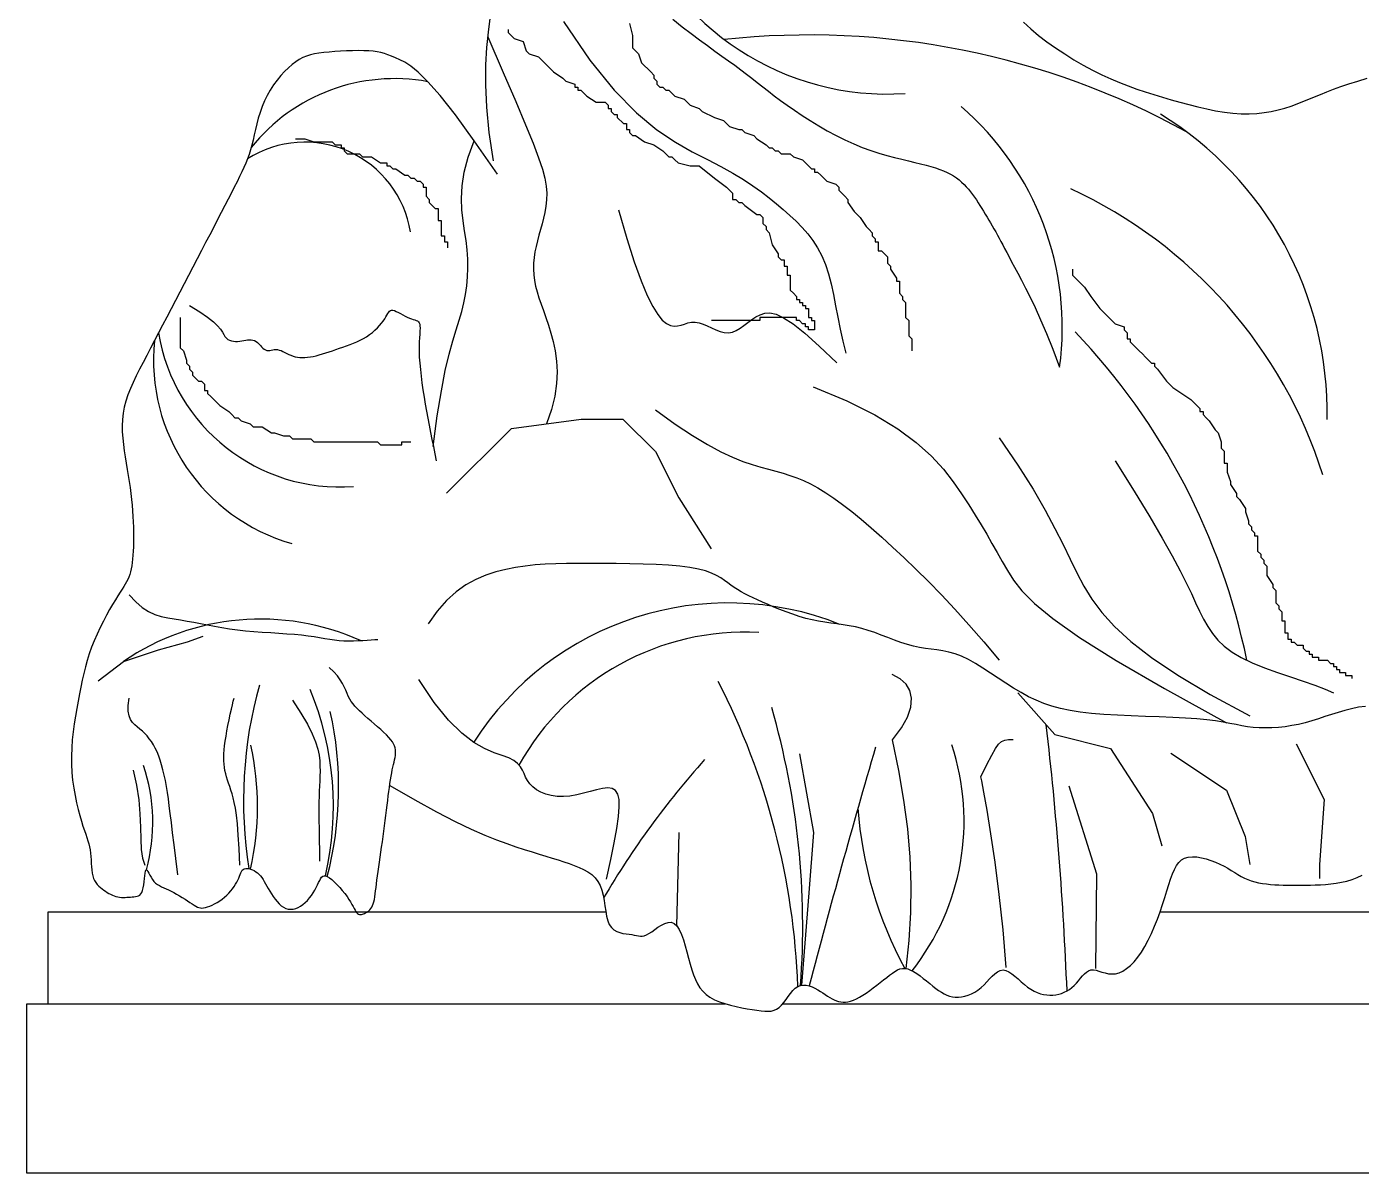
# Model space of a CAD drawing. Extents: x 1620 to 2293, y 2743 to 3436.
# Drawn here: x 1620.4 to 1994.6, y 2742.8 to 3064.3 of the extents above; entities that cross this region are included whole.
import ezdxf

# ---------------------------------------------------------------- set-up
doc = ezdxf.new("R2010")
doc.units = 0
doc.header["$LTSCALE"] = 10
doc.header["$MEASUREMENT"] = 0
for name, color, linetype in [('3', 3, 'CONTINUOUS'), ('4', 4, 'CONTINUOUS'), ('7', 7, 'CONTINUOUS'), ('BH', 3, 'CONTINUOUS')]:
    doc.layers.add(name, color=color, linetype=linetype)

msp = doc.modelspace()

# ---------------------------------------------------------------- linework, layer by layer
at = {"layer": '3'}
for p, q in [((1789.39, 3065.22), (1790.24, 3061.82)), ((1755.36, 3063.52), (1755.36, 3062.67)), ((1755.36, 3062.67), (1756.21, 3061.82)), ((1756.21, 3061.82), (1757.06, 3060.97)), ((1757.06, 3060.97), (1759.61, 3060.12)), ((1790.24, 3061.82), (1790.24, 3058.42)), ((1759.61, 3060.12), (1760.46, 3057.57)), ((1760.46, 3057.57), (1761.31, 3056.72)), ((1790.24, 3058.42), (1791.09, 3057.57)), ((1791.09, 3057.57), (1791.94, 3056.72)), ((1761.31, 3056.72), (1763.86, 3055.86)), ((1763.86, 3055.86), (1764.72, 3055.01)), ((1764.72, 3055.01), (1768.12, 3051.61)), ((1791.94, 3056.72), (1792.79, 3054.16)), ((1792.79, 3054.16), (1793.64, 3053.31)), ((1793.64, 3053.31), (1794.49, 3052.46)), ((1768.12, 3051.61), (1770.67, 3049.91)), ((1770.67, 3049.91), (1771.52, 3049.06)), ((1794.49, 3052.46), (1795.34, 3051.61)), ((1795.34, 3051.61), (1796.19, 3050.76)), ((1796.19, 3050.76), (1796.19, 3049.91)), ((1796.19, 3049.91), (1797.04, 3049.06)), ((1771.52, 3049.06), (1774.07, 3048.21)), ((1774.07, 3048.21), (1774.07, 3047.36)), ((1774.07, 3047.36), (1774.92, 3047.36)), ((1774.92, 3047.36), (1774.92, 3046.51)), ((1774.92, 3046.51), (1775.78, 3046.51)), ((1775.78, 3046.51), (1776.63, 3045.66)), ((1776.63, 3045.66), (1777.48, 3044.81)), ((1797.04, 3049.06), (1797.04, 3048.21)), ((1797.04, 3048.21), (1797.9, 3047.36)), ((1797.9, 3047.36), (1798.75, 3047.36)), ((1798.75, 3047.36), (1799.6, 3046.51)), ((1799.6, 3046.51), (1800.45, 3046.51)), ((1800.45, 3046.51), (1801.3, 3045.66)), ((1801.3, 3045.66), (1802.15, 3044.81)), ((1777.48, 3044.81), (1780.03, 3043.11)), ((1780.03, 3043.11), (1782.58, 3043.11)), ((1782.58, 3043.11), (1783.43, 3042.26)), ((1783.43, 3042.26), (1783.43, 3041.41)), ((1802.15, 3044.81), (1804.7, 3043.96)), ((1804.7, 3043.96), (1805.55, 3043.11)), ((1805.55, 3043.11), (1806.4, 3042.26)), ((1806.4, 3042.26), (1808.96, 3041.41)), ((1783.43, 3041.41), (1784.28, 3041.41)), ((1784.28, 3041.41), (1784.28, 3040.56)), ((1784.28, 3040.56), (1785.13, 3039.71)), ((1785.13, 3039.71), (1785.98, 3039.71)), ((1785.98, 3039.71), (1785.98, 3038.86)), ((1785.98, 3038.86), (1787.69, 3037.16)), ((1808.96, 3041.41), (1809.81, 3040.56)), ((1809.81, 3040.56), (1813.21, 3038.86)), ((1813.21, 3038.86), (1815.76, 3038.01)), ((1787.69, 3037.16), (1788.54, 3037.16)), ((1788.54, 3037.16), (1788.54, 3035.46)), ((1788.54, 3035.46), (1789.39, 3035.46)), ((1789.39, 3035.46), (1789.39, 3034.61)), ((1789.39, 3034.61), (1790.24, 3033.76)), ((1815.76, 3038.01), (1816.61, 3037.16)), ((1816.61, 3037.16), (1817.46, 3036.31)), ((1817.46, 3036.31), (1820.02, 3035.46)), ((1820.02, 3035.46), (1820.87, 3035.46)), ((1820.87, 3035.46), (1821.72, 3034.61)), ((1821.72, 3034.61), (1824.27, 3033.76)), ((1695.8, 3032.91), (1698.36, 3032.91)), ((1698.36, 3032.91), (1700.91, 3032.06)), ((1700.91, 3032.06), (1706.01, 3032.06)), ((1706.01, 3032.06), (1706.86, 3031.21)), ((1706.86, 3031.21), (1708.56, 3031.21)), ((1708.56, 3031.21), (1708.56, 3030.36)), ((1790.24, 3033.76), (1791.09, 3033.76)), ((1791.09, 3033.76), (1793.64, 3032.06)), ((1793.64, 3032.06), (1796.19, 3031.21)), ((1796.19, 3031.21), (1798.75, 3029.51)), ((1824.27, 3033.76), (1825.12, 3032.91)), ((1825.12, 3032.91), (1827.67, 3031.21)), ((1827.67, 3031.21), (1828.52, 3030.36)), ((1708.56, 3030.36), (1709.42, 3030.36)), ((1709.42, 3030.36), (1709.42, 3029.51)), ((1709.42, 3029.51), (1710.27, 3028.66)), ((1710.27, 3028.66), (1713.67, 3028.66)), ((1713.67, 3028.66), (1714.52, 3027.81)), ((1714.52, 3027.81), (1717.07, 3027.81)), ((1717.07, 3027.81), (1719.62, 3026.11)), ((1798.75, 3029.51), (1800.45, 3027.81)), ((1800.45, 3027.81), (1801.3, 3027.81)), ((1801.3, 3027.81), (1802.15, 3026.96)), ((1802.15, 3026.96), (1803, 3026.11)), ((1828.52, 3030.36), (1829.37, 3030.36)), ((1829.37, 3030.36), (1830.22, 3029.51)), ((1830.22, 3029.51), (1831.08, 3029.51)), ((1831.08, 3029.51), (1831.93, 3028.66)), ((1831.93, 3028.66), (1834.48, 3028.66)), ((1834.48, 3028.66), (1835.33, 3027.81)), ((1835.33, 3027.81), (1837.88, 3026.96)), ((1837.88, 3026.96), (1838.73, 3026.11)), ((1719.62, 3026.11), (1721.33, 3026.11)), ((1721.33, 3026.11), (1721.33, 3025.26)), ((1721.33, 3025.26), (1722.18, 3025.26)), ((1722.18, 3025.26), (1723.03, 3024.41)), ((1723.03, 3024.41), (1723.88, 3024.41)), ((1723.88, 3024.41), (1726.43, 3022.71)), ((1803, 3026.11), (1806.4, 3025.26)), ((1806.4, 3025.26), (1808.96, 3025.26)), ((1808.96, 3025.26), (1813.21, 3021.85)), ((1838.73, 3026.11), (1839.58, 3025.26)), ((1839.58, 3025.26), (1840.43, 3024.41)), ((1840.43, 3024.41), (1841.28, 3024.41)), ((1841.28, 3024.41), (1841.28, 3023.56)), ((1841.28, 3023.56), (1842.14, 3023.56)), ((1842.14, 3023.56), (1842.99, 3022.71)), ((1726.43, 3022.71), (1727.28, 3022.71)), ((1727.28, 3022.71), (1728.13, 3021.85)), ((1728.13, 3021.85), (1728.98, 3021.85)), ((1728.98, 3021.85), (1729.83, 3021)), ((1729.83, 3021), (1730.68, 3021)), ((1730.68, 3021), (1731.54, 3020.15)), ((1731.54, 3020.15), (1731.54, 3019.3)), ((1813.21, 3021.85), (1816.61, 3019.3)), ((1842.99, 3022.71), (1843.84, 3021.85)), ((1843.84, 3021.85), (1844.69, 3021)), ((1844.69, 3021), (1847.24, 3020.15)), ((1847.24, 3020.15), (1848.09, 3019.3)), ((1731.54, 3019.3), (1732.39, 3019.3)), ((1732.39, 3019.3), (1732.39, 3016.75)), ((1732.39, 3016.75), (1733.24, 3015.9)), ((1733.24, 3015.9), (1733.24, 3015.05)), ((1816.61, 3019.3), (1817.46, 3018.45)), ((1817.46, 3018.45), (1818.31, 3017.6)), ((1818.31, 3017.6), (1818.31, 3015.9)), ((1818.31, 3015.9), (1819.16, 3015.9)), ((1819.16, 3015.9), (1820.02, 3015.05)), ((1848.09, 3019.3), (1848.09, 3018.45)), ((1848.09, 3018.45), (1849.79, 3016.75)), ((1849.79, 3016.75), (1850.64, 3015.9)), ((1850.64, 3015.9), (1850.64, 3015.05)), ((1733.24, 3015.05), (1734.09, 3014.2)), ((1734.09, 3014.2), (1734.94, 3013.35)), ((1734.94, 3013.35), (1735.79, 3013.35)), ((1735.79, 3013.35), (1735.79, 3009.95)), ((1820.02, 3015.05), (1820.87, 3015.05)), ((1820.87, 3015.05), (1821.72, 3014.2)), ((1821.72, 3014.2), (1825.12, 3011.65)), ((1850.64, 3015.05), (1852.34, 3012.5)), ((1852.34, 3012.5), (1853.2, 3011.65)), ((1735.79, 3009.95), (1736.64, 3009.95)), ((1736.64, 3009.95), (1736.64, 3005.7)), ((1825.12, 3011.65), (1825.97, 3011.65)), ((1825.97, 3011.65), (1826.82, 3010.8)), ((1826.82, 3010.8), (1826.82, 3009.1)), ((1826.82, 3009.1), (1827.67, 3008.25)), ((1827.67, 3008.25), (1827.67, 3007.4)), ((1853.2, 3011.65), (1854.05, 3010.8)), ((1854.05, 3010.8), (1855.75, 3008.25)), ((1855.75, 3008.25), (1856.6, 3007.4)), ((1736.64, 3005.7), (1737.49, 3005.7)), ((1737.49, 3005.7), (1737.49, 3004)), ((1827.67, 3007.4), (1828.52, 3006.55)), ((1828.52, 3006.55), (1829.37, 3003.15)), ((1856.6, 3007.4), (1857.45, 3006.55)), ((1857.45, 3006.55), (1857.45, 3005.7)), ((1857.45, 3005.7), (1858.3, 3004.85)), ((1858.3, 3004.85), (1858.3, 3004)), ((1737.49, 3004), (1738.34, 3004)), ((1738.34, 3004), (1738.34, 3002.3)), ((1829.37, 3003.15), (1831.08, 3000.6)), ((1858.3, 3004), (1859.15, 3004)), ((1859.15, 3004), (1859.15, 3001.45)), ((1859.15, 3001.45), (1860, 3001.45)), ((1860, 3001.45), (1860.85, 3000.6)), ((1831.08, 3000.6), (1831.08, 2999.75)), ((1831.08, 2999.75), (1831.93, 2998.9)), ((1831.93, 2998.9), (1832.78, 2998.9)), ((1832.78, 2998.9), (1832.78, 2997.2)), ((1832.78, 2997.2), (1833.63, 2997.2)), ((1833.63, 2997.2), (1833.63, 2994.65)), ((1860.85, 3000.6), (1861.7, 2999.75)), ((1861.7, 2999.75), (1861.7, 2998.05)), ((1861.7, 2998.05), (1862.55, 2997.2)), ((1862.55, 2997.2), (1862.55, 2996.35)), ((1833.63, 2994.65), (1834.48, 2994.65)), ((1834.48, 2994.65), (1834.48, 2990.4)), ((1862.55, 2996.35), (1864.26, 2993.8)), ((1864.26, 2993.8), (1864.26, 2992.95)), ((1913.6, 2996.35), (1913.6, 2994.65)), ((1913.6, 2994.65), (1917, 2991.25)), ((1834.48, 2990.4), (1835.33, 2989.55)), ((1835.33, 2989.55), (1836.18, 2988.7)), ((1864.26, 2992.95), (1865.11, 2992.95)), ((1865.11, 2992.95), (1865.11, 2989.55)), ((1865.11, 2989.55), (1865.96, 2988.7)), ((1917, 2991.25), (1918.7, 2988.7)), ((1836.18, 2988.7), (1836.18, 2987.84)), ((1836.18, 2987.84), (1837.03, 2987.84)), ((1837.03, 2987.84), (1837.03, 2986.99)), ((1837.03, 2986.99), (1837.88, 2986.99)), ((1837.88, 2986.99), (1837.88, 2986.14)), ((1837.88, 2986.14), (1838.73, 2986.14)), ((1838.73, 2986.14), (1838.73, 2985.29)), ((1865.96, 2988.7), (1865.96, 2987.84)), ((1865.96, 2987.84), (1866.81, 2986.99)), ((1866.81, 2986.99), (1866.81, 2982.74)), ((1918.7, 2988.7), (1921.26, 2985.29)), ((1663.47, 2982.74), (1663.47, 2974.24)), ((1836.18, 2982.74), (1825.97, 2982.74)), ((1825.97, 2982.74), (1825.97, 2981.89)), ((1836.18, 2981.89), (1836.18, 2982.74)), ((1838.73, 2985.29), (1839.58, 2985.29)), ((1839.58, 2985.29), (1839.58, 2982.74)), ((1839.58, 2982.74), (1840.43, 2982.74)), ((1840.43, 2982.74), (1840.43, 2981.89)), ((1866.81, 2982.74), (1867.66, 2981.89)), ((1921.26, 2985.29), (1924.66, 2981.89)), ((1825.97, 2981.89), (1812.36, 2981.89)), ((1837.03, 2981.89), (1836.18, 2981.89)), ((1837.88, 2981.04), (1837.03, 2981.89)), ((1838.73, 2981.04), (1837.88, 2981.04)), ((1838.73, 2980.19), (1838.73, 2981.04)), ((1839.58, 2980.19), (1838.73, 2980.19)), ((1839.58, 2979.34), (1839.58, 2980.19)), ((1841.28, 2979.34), (1839.58, 2979.34)), ((1840.43, 2981.89), (1841.28, 2981.89)), ((1841.28, 2981.89), (1841.28, 2979.34)), ((1867.66, 2981.89), (1867.66, 2977.64)), ((1924.66, 2981.89), (1925.51, 2981.04)), ((1925.51, 2981.04), (1928.06, 2980.19)), ((1928.06, 2980.19), (1928.06, 2979.34)), ((1928.06, 2979.34), (1928.91, 2978.49)), ((1928.91, 2978.49), (1928.91, 2976.79)), ((1867.66, 2977.64), (1868.51, 2976.79)), ((1868.51, 2976.79), (1868.51, 2973.39)), ((1928.91, 2976.79), (1929.76, 2976.79)), ((1929.76, 2976.79), (1929.76, 2975.94)), ((1929.76, 2975.94), (1930.62, 2975.09)), ((1930.62, 2975.09), (1931.47, 2974.24)), ((1663.47, 2974.24), (1664.32, 2973.39)), ((1664.32, 2973.39), (1665.18, 2970.84)), ((1665.18, 2970.84), (1665.18, 2969.99)), ((1931.47, 2974.24), (1932.32, 2973.39)), ((1932.32, 2973.39), (1933.17, 2972.54)), ((1933.17, 2972.54), (1934.02, 2971.69)), ((1934.02, 2971.69), (1934.87, 2970.84)), ((1934.87, 2970.84), (1935.72, 2969.99)), ((1665.18, 2969.99), (1666.03, 2969.14)), ((1666.03, 2969.14), (1666.03, 2968.29)), ((1666.03, 2968.29), (1666.88, 2967.44)), ((1666.88, 2967.44), (1666.88, 2966.59)), ((1935.72, 2969.99), (1936.57, 2969.99)), ((1936.57, 2969.99), (1936.57, 2969.14)), ((1936.57, 2969.14), (1937.42, 2968.29)), ((1937.42, 2968.29), (1939.97, 2964.89)), ((1666.88, 2966.59), (1667.73, 2965.74)), ((1667.73, 2965.74), (1668.58, 2964.89)), ((1668.58, 2964.89), (1669.43, 2964.89)), ((1669.43, 2964.89), (1670.28, 2964.04)), ((1670.28, 2964.04), (1670.28, 2962.34)), ((1939.97, 2964.89), (1940.82, 2964.04)), ((1940.82, 2964.04), (1941.68, 2963.19)), ((1670.28, 2962.34), (1671.13, 2962.34)), ((1671.13, 2962.34), (1671.13, 2961.49)), ((1671.13, 2961.49), (1671.98, 2960.64)), ((1671.98, 2960.64), (1672.83, 2959.79)), ((1672.83, 2959.79), (1673.68, 2958.94)), ((1941.68, 2963.19), (1944.23, 2961.49)), ((1944.23, 2961.49), (1946.78, 2959.79)), ((1946.78, 2959.79), (1948.48, 2958.09)), ((1673.68, 2958.94), (1674.53, 2958.09)), ((1674.53, 2958.09), (1677.09, 2956.39)), ((1677.09, 2956.39), (1677.94, 2955.54)), ((1948.48, 2958.09), (1949.33, 2957.24)), ((1949.33, 2957.24), (1949.33, 2956.39)), ((1949.33, 2956.39), (1950.18, 2956.39)), ((1950.18, 2956.39), (1950.18, 2955.54)), ((1677.94, 2955.54), (1678.79, 2954.68)), ((1678.79, 2954.68), (1679.64, 2954.68)), ((1679.64, 2954.68), (1680.49, 2953.83)), ((1680.49, 2953.83), (1683.04, 2952.98)), ((1683.04, 2952.98), (1683.89, 2952.13)), ((1683.89, 2952.13), (1686.44, 2952.13)), ((1686.44, 2952.13), (1689, 2950.43)), ((1950.18, 2955.54), (1951.03, 2954.68)), ((1951.03, 2954.68), (1951.88, 2953.83)), ((1951.88, 2953.83), (1953.59, 2951.28)), ((1689, 2950.43), (1689.85, 2950.43)), ((1689.85, 2950.43), (1692.4, 2949.58)), ((1692.4, 2949.58), (1694.1, 2949.58)), ((1694.1, 2949.58), (1694.95, 2948.73)), ((1694.95, 2948.73), (1700.06, 2948.73)), ((1700.06, 2948.73), (1700.91, 2947.88)), ((1953.59, 2951.28), (1954.44, 2950.43)), ((1954.44, 2950.43), (1955.29, 2947.88)), ((1700.91, 2947.88), (1718.77, 2947.88)), ((1718.77, 2947.88), (1719.62, 2947.03)), ((1719.62, 2947.03), (1725.58, 2947.03)), ((1725.58, 2947.03), (1725.58, 2947.88)), ((1725.58, 2947.88), (1728.13, 2947.88)), ((1955.29, 2947.88), (1955.29, 2946.18)), ((1955.29, 2946.18), (1956.14, 2945.33)), ((1956.14, 2945.33), (1956.14, 2941.93)), ((1956.14, 2941.93), (1956.99, 2941.93)), ((1956.99, 2941.93), (1956.99, 2939.38)), ((1956.99, 2939.38), (1957.84, 2936.83)), ((1957.84, 2936.83), (1957.84, 2935.98)), ((1957.84, 2935.98), (1959.54, 2933.43)), ((1959.54, 2933.43), (1959.54, 2932.58)), ((1959.54, 2932.58), (1960.39, 2931.73)), ((1960.39, 2931.73), (1962.09, 2929.18)), ((1962.09, 2929.18), (1962.09, 2928.33)), ((1962.09, 2928.33), (1962.94, 2925.78)), ((1962.94, 2925.78), (1962.94, 2924.93)), ((1962.94, 2924.93), (1963.8, 2924.08)), ((1963.8, 2924.08), (1963.8, 2923.23)), ((1963.8, 2923.23), (1964.65, 2922.38)), ((1964.65, 2922.38), (1964.65, 2921.53)), ((1964.65, 2921.53), (1965.5, 2921.53)), ((1965.5, 2921.53), (1965.5, 2917.27)), ((1965.5, 2917.27), (1966.35, 2916.42)), ((1966.35, 2916.42), (1966.35, 2915.57)), ((1966.35, 2915.57), (1967.2, 2914.72)), ((1967.2, 2914.72), (1967.2, 2913.87)), ((1967.2, 2913.87), (1968.05, 2913.02)), ((1968.05, 2913.02), (1968.05, 2910.47)), ((1968.05, 2910.47), (1969.75, 2907.92)), ((1969.75, 2907.92), (1969.75, 2907.07)), ((1969.75, 2907.07), (1970.6, 2906.22)), ((1970.6, 2906.22), (1970.6, 2902.82)), ((1970.6, 2902.82), (1971.45, 2901.97)), ((1971.45, 2901.97), (1971.45, 2901.12)), ((1971.45, 2901.12), (1972.3, 2900.27)), ((1972.3, 2900.27), (1972.3, 2897.72)), ((1972.3, 2897.72), (1973.15, 2897.72)), ((1973.15, 2897.72), (1973.15, 2894.32)), ((1973.15, 2894.32), (1974, 2894.32)), ((1974, 2894.32), (1974, 2892.62)), ((1974, 2892.62), (1974.86, 2892.62)), ((1974.86, 2892.62), (1974.86, 2891.77)), ((1974.86, 2891.77), (1975.71, 2891.77)), ((1975.71, 2891.77), (1976.56, 2890.92)), ((1976.56, 2890.92), (1978.26, 2890.92)), ((1978.26, 2890.92), (1978.26, 2890.07)), ((1978.26, 2890.07), (1979.11, 2889.22)), ((1979.11, 2889.22), (1979.96, 2889.22)), ((1979.96, 2889.22), (1979.96, 2888.37)), ((1979.96, 2888.37), (1980.81, 2888.37)), ((1980.81, 2888.37), (1980.81, 2887.52)), ((1980.81, 2887.52), (1982.51, 2887.52)), ((1982.51, 2887.52), (1982.51, 2886.66)), ((1982.51, 2886.66), (1985.06, 2886.66)), ((1985.06, 2886.66), (1985.92, 2885.81)), ((1985.92, 2885.81), (1986.77, 2885.81)), ((1986.77, 2885.81), (1986.77, 2884.96)), ((1986.77, 2884.96), (1987.62, 2884.96)), ((1987.62, 2884.96), (1987.62, 2884.11)), ((1987.62, 2884.11), (1988.47, 2884.11)), ((1988.47, 2884.11), (1988.47, 2883.26)), ((1988.47, 2883.26), (1990.17, 2883.26)), ((1990.17, 2883.26), (1990.17, 2882.41)), ((1990.17, 2882.41), (1991.87, 2882.41)), ((1991.87, 2882.41), (1991.87, 2881.56))]:
    msp.add_line(p, q, dxfattribs=at)
for points in [[(1770.85, 3065.74), (1778.25, 3054.93), (1785.08, 3046.53), (1791.36, 3040.14), (1797.09, 3035.39), (1802.3, 3031.89), (1807.01, 3029.26), (1811.24, 3027.11), (1815, 3025.13), (1818.34, 3023.24), (1821.32, 3021.42), (1823.98, 3019.67), (1826.38, 3017.96), (1828.57, 3016.3), (1830.59, 3014.66), (1832.5, 3013.03), (1834.34, 3011.4), (1836.1, 3009.74), (1837.78, 3008.03), (1839.35, 3006.23), (1840.8, 3004.32), (1842.13, 3002.27), (1843.3, 3000.06), (1844.32, 2997.65), (1845.18, 2995.02), (1845.91, 2992.2), (1846.55, 2989.21), (1847.16, 2986.08), (1847.77, 2982.84), (1848.43, 2979.52), (1849.18, 2976.14), (1850.07, 2972.73)], [(1786.31, 3012.92), (1788.63, 3004.91), (1790.73, 2998.35), (1792.63, 2993.07), (1794.34, 2988.95), (1795.89, 2985.84), (1797.3, 2983.58), (1798.58, 2982.04), (1799.76, 2981.07), (1800.86, 2980.54), (1801.9, 2980.35), (1802.89, 2980.41), (1803.86, 2980.64), (1804.81, 2980.95), (1805.77, 2981.25), (1806.76, 2981.47), (1807.79, 2981.5), (1808.88, 2981.3), (1810.01, 2980.91), (1811.18, 2980.39), (1812.37, 2979.83), (1813.58, 2979.28), (1814.78, 2978.82), (1815.96, 2978.53), (1817.12, 2978.47), (1818.24, 2978.69), (1819.33, 2979.16), (1820.41, 2979.81), (1821.49, 2980.57), (1822.57, 2981.39), (1823.68, 2982.2), (1824.82, 2982.95), (1826.02, 2983.56), (1827.29, 2983.97), (1828.73, 2984.05), (1830.47, 2983.67), (1832.61, 2982.68), (1835.27, 2980.96), (1838.56, 2978.37), (1842.6, 2974.77), (1847.5, 2970.02)], [(1840.93, 2963.38), (1850.33, 2959.45), (1858.15, 2955.51), (1864.58, 2951.57), (1869.8, 2947.68), (1874.02, 2943.88), (1877.41, 2940.21), (1880.17, 2936.69), (1882.48, 2933.37), (1884.52, 2930.27), (1886.34, 2927.37), (1888.01, 2924.62), (1889.55, 2921.98), (1891.01, 2919.42), (1892.44, 2916.9), (1893.89, 2914.38), (1895.39, 2911.81), (1897.08, 2909.13), (1899.4, 2906.15), (1902.9, 2902.63), (1908.11, 2898.35), (1915.57, 2893.09), (1925.81, 2886.62), (1939.37, 2878.71), (1956.79, 2869.13)], [(1893, 2949.08), (1898.28, 2941.35), (1902.53, 2934.63), (1905.93, 2928.77), (1908.67, 2923.65), (1910.93, 2919.1), (1912.91, 2914.98), (1914.79, 2911.16), (1916.76, 2907.48), (1919.02, 2903.81), (1921.79, 2900.05), (1925.34, 2896.13), (1929.9, 2891.96), (1935.73, 2887.45), (1943.08, 2882.52), (1952.19, 2877.09), (1963.3, 2871.08)], [(1925.55, 2942.58), (1930.88, 2934.05), (1935.24, 2926.87), (1938.75, 2920.89), (1941.55, 2915.91), (1943.76, 2911.79), (1945.5, 2908.35), (1946.91, 2905.41), (1948.11, 2902.82), (1949.23, 2900.43), (1950.33, 2898.19), (1951.5, 2896.11), (1952.81, 2894.15), (1954.33, 2892.32), (1956.14, 2890.6), (1958.31, 2888.98), (1960.92, 2887.44), (1963.99, 2885.97), (1967.42, 2884.57), (1971.05, 2883.24), (1974.72, 2881.98), (1978.28, 2880.78), (1981.57, 2879.65), (1984.44, 2878.58), (1986.74, 2877.58)], [(1898.23, 2877.53), (1908.64, 2865.83), (1924.27, 2861.93), (1935.98, 2843.73), (1938.59, 2834.63)], [(1976.34, 2863.23), (1984.15, 2847.63), (1982.85, 2829.43), (1982.85, 2825.53)], [(1941.19, 2860.63), (1956.81, 2850.23), (1962.02, 2837.23), (1963.32, 2829.43)]]:
    msp.add_lwpolyline(points, dxfattribs=at)
for centre, radius, start, end in [((1861.69, 3121.44), 76.02, 199.8802, 273.7754), ((1723.52, 2998.27), 51.47, 79.5278, 141.3436), ((1698.38, 3001.92), 30.02, 9.2686, 122.3827), ((1857.9, 2898.97), 131.96, 17.5003, 65.2685), ((1708.25, 2986.83), 51.59, 189.3397, 274.1673), ((1778.39, 2849.03), 187.88, 11.5663, 43.6618), ((1709.43, 2970.82), 53.49, 174.1184, 254.0855), ((1821.77, 2822.11), 72.46, 86.9521, 150.9824), ((1633.67, 2787.9), 203.05, 2.0564, 27.1954), ((1606.16, 2845.64), 78.97, 347.2028, 12.5951), ((4470.1, 2100.23), 2720.65, 163.73262, 165.19672), ((1815.43, 2841.62), 67.77, 321.6997, 18.3325), ((1604.94, 2841.26), 50.8, 344.7991, 18.2738), ((1962.63, 2852.87), 109.48, 184.0186, 208.7102)]:
    msp.add_arc(centre, radius, start, end, dxfattribs=at)
at = {"layer": '4', "color": 2}
for p, q in [((1626.46, 2790.38), (1626.46, 2816.18)), ((1620.4, 2742.83), (1620.4, 2790.38)), ((2293.3, 2742.83), (1620.4, 2742.83))]:
    msp.add_line(p, q, dxfattribs=at)
at = {"layer": '4'}
for p, q in [((1620.4, 2790.38), (1816.23, 2790.38)), ((1832.34, 2790.38), (2293.3, 2790.38))]:
    msp.add_line(p, q, dxfattribs=at)
for points in [[(1750.25, 3066.59), (1749.76, 3062.79), (1749.33, 3058.48), (1749.04, 3053.59), (1748.99, 3048.04), (1749.26, 3041.76), (1749.95, 3034.66), (1751.15, 3026.67)], [(1752.35, 3023), (1745.89, 3032.32), (1740.59, 3039.55), (1736.29, 3044.98), (1732.87, 3048.88), (1730.18, 3051.55), (1728.06, 3053.27), (1726.39, 3054.33), (1725.01, 3055.02), (1723.8, 3055.57), (1722.7, 3056.05), (1721.68, 3056.45), (1720.69, 3056.77), (1719.69, 3057.04), (1718.65, 3057.25), (1717.53, 3057.4), (1716.28, 3057.5), (1714.89, 3057.57), (1713.36, 3057.59), (1711.76, 3057.58), (1710.1, 3057.53), (1708.42, 3057.45), (1706.77, 3057.35), (1705.19, 3057.21), (1703.7, 3057.06), (1702.34, 3056.88), (1701.09, 3056.66), (1699.94, 3056.39), (1698.85, 3056.05), (1697.82, 3055.63), (1696.82, 3055.11), (1695.82, 3054.47), (1694.81, 3053.71), (1693.76, 3052.8), (1692.7, 3051.75), (1691.64, 3050.59), (1690.6, 3049.33), (1689.61, 3047.97), (1688.66, 3046.53), (1687.8, 3045.03), (1687.03, 3043.48), (1686.37, 3041.89), (1685.81, 3040.29), (1685.33, 3038.67), (1684.91, 3037.07), (1684.54, 3035.49), (1684.19, 3033.96), (1683.86, 3032.48), (1683.51, 3031.08), (1683.14, 3029.76), (1682.74, 3028.5), (1682.3, 3027.28), (1681.82, 3026.07), (1681.29, 3024.85), (1680.71, 3023.59), (1680.07, 3022.27), (1679.37, 3020.85), (1678.6, 3019.33), (1677.77, 3017.7), (1676.88, 3015.96), (1675.94, 3014.13), (1674.94, 3012.22), (1673.9, 3010.21), (1672.82, 3008.14), (1671.71, 3005.99), (1670.56, 3003.78), (1669.39, 3001.52), (1668.19, 2999.22), (1666.98, 2996.89), (1665.76, 2994.54), (1664.54, 2992.19), (1663.31, 2989.83), (1662.09, 2987.5), (1660.88, 2985.19), (1659.68, 2982.91), (1658.5, 2980.66), (1657.35, 2978.46), (1656.22, 2976.31), (1655.12, 2974.2), (1654.06, 2972.16), (1653.03, 2970.18), (1652.04, 2968.26), (1651.12, 2966.4), (1650.25, 2964.59), (1649.47, 2962.82), (1648.79, 2961.08), (1648.21, 2959.35), (1647.74, 2957.63), (1647.41, 2955.91), (1647.22, 2954.17), (1647.16, 2952.43), (1647.2, 2950.68), (1647.33, 2948.92), (1647.53, 2947.17), (1647.77, 2945.42), (1648.05, 2943.67), (1648.33, 2941.93), (1648.61, 2940.2), (1648.88, 2938.49), (1649.13, 2936.79), (1649.37, 2935.1), (1649.58, 2933.44), (1649.77, 2931.79), (1649.94, 2930.17), (1650.08, 2928.57), (1650.19, 2926.99), (1650.27, 2925.45), (1650.32, 2923.95), (1650.35, 2922.49), (1650.35, 2921.09), (1650.34, 2919.74), (1650.3, 2918.46), (1650.25, 2917.25), (1650.18, 2916.11), (1650.09, 2915.04), (1649.98, 2914.05), (1649.85, 2913.12), (1649.69, 2912.26), (1649.5, 2911.45), (1649.29, 2910.69), (1649.04, 2909.99), (1648.75, 2909.33), (1648.42, 2908.69), (1648.04, 2908.03), (1647.61, 2907.34), (1647.13, 2906.58), (1646.58, 2905.73), (1645.95, 2904.75), (1645.26, 2903.62), (1644.49, 2902.32), (1643.65, 2900.87), (1642.78, 2899.29), (1641.9, 2897.6), (1641.01, 2895.83), (1640.16, 2894.01), (1639.35, 2892.16), (1638.61, 2890.3), (1637.95, 2888.46), (1637.37, 2886.62), (1636.86, 2884.79), (1636.4, 2882.94), (1635.98, 2881.07), (1635.58, 2879.17), (1635.21, 2877.22), (1634.84, 2875.21), (1634.46, 2873.13), (1634.09, 2871), (1633.75, 2868.82), (1633.44, 2866.6), (1633.19, 2864.35), (1633.01, 2862.08), (1632.92, 2859.8), (1632.93, 2857.52), (1633.05, 2855.25), (1633.28, 2853.01), (1633.59, 2850.83), (1633.96, 2848.72), (1634.38, 2846.72), (1634.83, 2844.84), (1635.29, 2843.11), (1635.74, 2841.56), (1636.17, 2840.19), (1636.57, 2838.98), (1636.94, 2837.91), (1637.28, 2836.94), (1637.57, 2836.05), (1637.82, 2835.19), (1638.03, 2834.35), (1638.2, 2833.48), (1638.31, 2832.58), (1638.39, 2831.64), (1638.44, 2830.68), (1638.49, 2829.72), (1638.55, 2828.78), (1638.63, 2827.87), (1638.75, 2827.02), (1638.92, 2826.23), (1639.16, 2825.52), (1639.45, 2824.89), (1639.8, 2824.33), (1640.19, 2823.82), (1640.62, 2823.37), (1641.07, 2822.96), (1641.53, 2822.59), (1642.01, 2822.24), (1642.49, 2821.91), (1642.96, 2821.59), (1643.44, 2821.31), (1643.93, 2821.05), (1644.41, 2820.81), (1644.91, 2820.62), (1645.41, 2820.45), (1645.91, 2820.33), (1646.43, 2820.25), (1646.95, 2820.2), (1647.47, 2820.19), (1647.99, 2820.2), (1648.51, 2820.22), (1649.02, 2820.25), (1649.51, 2820.29), (1650, 2820.33), (1650.47, 2820.36), (1650.91, 2820.41), (1651.33, 2820.49), (1651.72, 2820.63), (1652.08, 2820.84), (1652.4, 2821.15), (1652.67, 2821.58), (1652.9, 2822.15), (1653.08, 2822.86), (1653.22, 2823.69), (1653.33, 2824.57), (1653.43, 2825.44), (1653.51, 2826.27), (1653.59, 2826.98), (1653.69, 2827.53), (1653.81, 2827.86), (1653.97, 2827.94), (1654.15, 2827.78), (1654.38, 2827.45), (1654.64, 2826.99), (1654.94, 2826.43), (1655.28, 2825.83), (1655.66, 2825.23), (1656.08, 2824.69), (1656.55, 2824.22), (1657.05, 2823.83), (1657.6, 2823.49), (1658.18, 2823.19), (1658.8, 2822.9), (1659.47, 2822.62), (1660.16, 2822.31), (1660.89, 2821.96), (1661.66, 2821.56), (1662.44, 2821.12), (1663.23, 2820.64), (1664.01, 2820.15), (1664.78, 2819.66), (1665.5, 2819.18), (1666.18, 2818.74), (1666.8, 2818.34), (1667.34, 2817.99), (1667.82, 2817.71), (1668.27, 2817.49), (1668.69, 2817.33), (1669.11, 2817.23), (1669.54, 2817.2), (1670, 2817.24), (1670.52, 2817.34), (1671.09, 2817.51), (1671.73, 2817.74), (1672.4, 2818.03), (1673.09, 2818.38), (1673.8, 2818.78), (1674.51, 2819.23), (1675.21, 2819.71), (1675.87, 2820.24), (1676.5, 2820.8), (1677.08, 2821.39), (1677.62, 2821.99), (1678.11, 2822.61), (1678.56, 2823.23), (1678.95, 2823.85), (1679.3, 2824.46), (1679.6, 2825.05), (1679.85, 2825.61), (1680.06, 2826.14), (1680.25, 2826.63), (1680.44, 2827.08), (1680.63, 2827.47), (1680.85, 2827.79), (1681.1, 2828.05), (1681.41, 2828.22), (1681.79, 2828.32), (1682.21, 2828.33), (1682.68, 2828.27), (1683.17, 2828.14), (1683.68, 2827.95), (1684.18, 2827.7), (1684.67, 2827.4), (1685.14, 2827.04), (1685.56, 2826.65), (1685.95, 2826.21), (1686.32, 2825.73), (1686.67, 2825.21), (1687.02, 2824.64), (1687.37, 2824.03), (1687.74, 2823.38), (1688.13, 2822.69), (1688.56, 2821.96), (1689.02, 2821.2), (1689.51, 2820.45), (1690.03, 2819.72), (1690.58, 2819.03), (1691.16, 2818.4), (1691.77, 2817.86), (1692.4, 2817.43), (1693.06, 2817.12), (1693.74, 2816.93), (1694.43, 2816.86), (1695.12, 2816.91), (1695.82, 2817.06), (1696.51, 2817.33), (1697.19, 2817.69), (1697.85, 2818.15), (1698.48, 2818.71), (1699.09, 2819.34), (1699.66, 2820.02), (1700.2, 2820.75), (1700.7, 2821.5), (1701.15, 2822.25), (1701.57, 2822.98), (1701.93, 2823.69), (1702.25, 2824.34), (1702.54, 2824.92), (1702.81, 2825.42), (1703.09, 2825.82), (1703.4, 2826.1), (1703.75, 2826.24), (1704.16, 2826.23), (1704.66, 2826.05), (1705.25, 2825.68), (1705.92, 2825.17), (1706.64, 2824.52), (1707.39, 2823.78), (1708.15, 2822.97), (1708.88, 2822.12), (1709.57, 2821.26), (1710.2, 2820.42), (1710.73, 2819.63), (1711.18, 2818.9), (1711.57, 2818.22), (1711.9, 2817.61), (1712.18, 2817.07), (1712.44, 2816.6), (1712.68, 2816.2), (1712.92, 2815.89), (1713.16, 2815.66), (1713.41, 2815.5), (1713.67, 2815.42), (1713.94, 2815.39), (1714.22, 2815.41), (1714.5, 2815.48), (1714.8, 2815.58), (1715.1, 2815.71), (1715.41, 2815.85), (1715.72, 2816.02), (1716.03, 2816.22), (1716.34, 2816.45), (1716.63, 2816.73), (1716.9, 2817.06), (1717.15, 2817.44), (1717.37, 2817.88), (1717.56, 2818.39), (1717.72, 2818.97), (1717.86, 2819.62), (1717.98, 2820.34), (1718.1, 2821.14), (1718.21, 2822), (1718.33, 2822.94), (1718.46, 2823.96), (1718.6, 2825.05), (1718.76, 2826.21), (1718.93, 2827.44), (1719.12, 2828.72), (1719.31, 2830.06), (1719.5, 2831.43), (1719.71, 2832.85), (1719.91, 2834.3), (1720.11, 2835.77), (1720.32, 2837.26), (1720.52, 2838.76), (1720.72, 2840.25), (1720.91, 2841.73), (1721.1, 2843.19), (1721.28, 2844.62), (1721.45, 2846), (1721.62, 2847.33), (1721.78, 2848.62), (1721.94, 2849.84), (1722.09, 2851.01), (1722.24, 2852.12), (1722.4, 2853.17), (1722.56, 2854.15), (1722.72, 2855.07), (1722.9, 2855.92), (1723.07, 2856.71), (1723.25, 2857.45), (1723.41, 2858.13), (1723.55, 2858.77), (1723.67, 2859.38), (1723.76, 2859.96), (1723.81, 2860.51), (1723.83, 2861.05), (1723.78, 2861.58), (1723.68, 2862.11), (1723.51, 2862.64), (1723.25, 2863.2), (1722.91, 2863.78), (1722.46, 2864.39), (1721.91, 2865.05), (1721.24, 2865.75), (1720.47, 2866.49), (1719.64, 2867.27), (1718.75, 2868.05), (1717.84, 2868.84), (1716.93, 2869.63), (1716.04, 2870.39), (1715.19, 2871.12), (1714.41, 2871.82), (1713.69, 2872.49), (1713.03, 2873.13), (1712.43, 2873.78), (1711.89, 2874.43), (1711.4, 2875.1), (1710.95, 2875.81), (1710.56, 2876.57), (1710.2, 2877.38), (1709.84, 2878.25), (1709.43, 2879.18), (1708.94, 2880.16), (1708.31, 2881.2), (1707.51, 2882.29), (1706.49, 2883.44), (1705.2, 2884.64)], [(1995.76, 2873.75), (1993.79, 2873.48), (1991.85, 2873.1), (1989.95, 2872.62), (1988.08, 2872.07), (1986.22, 2871.48), (1984.37, 2870.86), (1982.53, 2870.25), (1980.68, 2869.67), (1978.81, 2869.15), (1976.94, 2868.7), (1975.05, 2868.34), (1973.17, 2868.05), (1971.3, 2867.85), (1969.47, 2867.73), (1967.68, 2867.69), (1965.94, 2867.73), (1964.28, 2867.85), (1962.68, 2868.05), (1961.1, 2868.31), (1959.48, 2868.62), (1957.74, 2868.96), (1955.83, 2869.31), (1953.69, 2869.65), (1951.25, 2869.96), (1948.44, 2870.23), (1945.23, 2870.45), (1941.69, 2870.62), (1937.92, 2870.77), (1934.01, 2870.91), (1930.06, 2871.06), (1926.17, 2871.24), (1922.42, 2871.46), (1918.93, 2871.75), (1915.76, 2872.12), (1912.89, 2872.57), (1910.26, 2873.12), (1907.84, 2873.78), (1905.57, 2874.55), (1903.4, 2875.44), (1901.29, 2876.45), (1899.19, 2877.6), (1897.05, 2878.88), (1894.9, 2880.26), (1892.74, 2881.68), (1890.59, 2883.1), (1888.47, 2884.46), (1886.4, 2885.73), (1884.4, 2886.86), (1882.48, 2887.78), (1880.66, 2888.48), (1878.91, 2888.98), (1877.23, 2889.34), (1875.59, 2889.6), (1873.97, 2889.8), (1872.35, 2890.01), (1870.71, 2890.26), (1869.03, 2890.6), (1867.29, 2891.07), (1865.5, 2891.65), (1863.68, 2892.31), (1861.84, 2893.01), (1859.99, 2893.72), (1858.13, 2894.41), (1856.3, 2895.04), (1854.49, 2895.58), (1852.72, 2896.01), (1850.98, 2896.35), (1849.26, 2896.62), (1847.55, 2896.86), (1845.84, 2897.08), (1844.12, 2897.32), (1842.38, 2897.61), (1840.6, 2897.97), (1838.8, 2898.42), (1836.97, 2898.96), (1835.14, 2899.56), (1833.34, 2900.21), (1831.57, 2900.9), (1829.86, 2901.59), (1828.24, 2902.28), (1826.72, 2902.95), (1825.31, 2903.58), (1824.02, 2904.18), (1822.82, 2904.76), (1821.7, 2905.33), (1820.66, 2905.9), (1819.67, 2906.48), (1818.73, 2907.08), (1817.82, 2907.72), (1816.93, 2908.38), (1815.99, 2909.07), (1814.97, 2909.77), (1813.78, 2910.45), (1812.38, 2911.1), (1810.71, 2911.71), (1808.71, 2912.24), (1806.32, 2912.7), (1803.51, 2913.06), (1800.33, 2913.32), (1796.88, 2913.52), (1793.22, 2913.65), (1789.46, 2913.72), (1785.67, 2913.77), (1781.93, 2913.78), (1778.33, 2913.78), (1774.94, 2913.78), (1771.74, 2913.76), (1768.7, 2913.7), (1765.78, 2913.58), (1762.95, 2913.39), (1760.18, 2913.1), (1757.43, 2912.69), (1754.68, 2912.16), (1751.9, 2911.46), (1749.1, 2910.55), (1746.29, 2909.35), (1743.51, 2907.81), (1740.77, 2905.86), (1738.09, 2903.43), (1735.48, 2900.46), (1732.99, 2896.88)], [(1649.15, 2905.01), (1650.98, 2903.02), (1652.78, 2901.5), (1654.58, 2900.36), (1656.36, 2899.54), (1658.14, 2898.97), (1659.93, 2898.56), (1661.73, 2898.26), (1663.54, 2897.98), (1665.37, 2897.67), (1667.24, 2897.33), (1669.14, 2896.96), (1671.08, 2896.58), (1673.08, 2896.21), (1675.14, 2895.85), (1677.27, 2895.51), (1679.47, 2895.22), (1681.76, 2894.97), (1684.1, 2894.76), (1686.46, 2894.58), (1688.8, 2894.42), (1691.11, 2894.27), (1693.34, 2894.12), (1695.47, 2893.95), (1697.45, 2893.76), (1699.28, 2893.55), (1700.96, 2893.31), (1702.52, 2893.06), (1703.98, 2892.81), (1705.37, 2892.58), (1706.71, 2892.39), (1708.03, 2892.23), (1709.35, 2892.13), (1710.68, 2892.1), (1712.02, 2892.11), (1713.34, 2892.17), (1714.62, 2892.25), (1715.84, 2892.33), (1716.97, 2892.41), (1717.99, 2892.47), (1718.88, 2892.49)], [(1863.17, 2864.38), (1865.65, 2867.7), (1867.33, 2870.75), (1868.25, 2873.52), (1868.46, 2876), (1868.01, 2878.16), (1866.93, 2880.01), (1865.27, 2881.51), (1863.08, 2882.67)], [(1867, 2800.21), (1867.81, 2808.11), (1868.26, 2815.92), (1868.34, 2823.69), (1868.04, 2831.5), (1867.38, 2839.4), (1866.34, 2847.47), (1864.94, 2855.78), (1863.17, 2864.38)], [(1887.9, 2853.98), (1889.6, 2857.44), (1890.93, 2860.05), (1891.98, 2861.91), (1892.87, 2863.16), (1893.71, 2863.92), (1894.59, 2864.31), (1895.63, 2864.45), (1896.93, 2864.47)], [(1837.73, 2795.54), (1839.74, 2821.48), (1841.04, 2838.38), (1837.13, 2860.48)], [(1650.23, 2855.88), (1651.22, 2851.63), (1651.81, 2847.51), (1652.12, 2843.57), (1652.27, 2839.9), (1652.37, 2836.55), (1652.53, 2833.61), (1652.86, 2831.14), (1653.5, 2829.22)], [(1722.17, 2851.57), (1729.24, 2847.52), (1735.32, 2844.2), (1740.54, 2841.51), (1744.99, 2839.36), (1748.81, 2837.67), (1752.09, 2836.34), (1754.96, 2835.28), (1757.52, 2834.4), (1759.88, 2833.63), (1762.07, 2832.94), (1764.09, 2832.31), (1765.98, 2831.73), (1767.75, 2831.2), (1769.4, 2830.68), (1770.97, 2830.18), (1772.47, 2829.68), (1773.9, 2829.16), (1775.26, 2828.61), (1776.54, 2828.01), (1777.72, 2827.34), (1778.79, 2826.57), (1779.73, 2825.7), (1780.53, 2824.69), (1781.18, 2823.53), (1781.66, 2822.22), (1782.02, 2820.79), (1782.29, 2819.29), (1782.51, 2817.78), (1782.72, 2816.3), (1782.97, 2814.91), (1783.29, 2813.65), (1783.73, 2812.59), (1784.31, 2811.74), (1785.01, 2811.11), (1785.8, 2810.64), (1786.66, 2810.32), (1787.54, 2810.1), (1788.42, 2809.95), (1789.26, 2809.84), (1790.04, 2809.74), (1790.72, 2809.61), (1791.34, 2809.49), (1791.9, 2809.38), (1792.44, 2809.32), (1792.98, 2809.33), (1793.54, 2809.44), (1794.16, 2809.67), (1794.84, 2810.04), (1795.62, 2810.56), (1796.47, 2811.18), (1797.38, 2811.82), (1798.32, 2812.42), (1799.26, 2812.89), (1800.19, 2813.18), (1801.07, 2813.2), (1801.9, 2812.89), (1802.65, 2812.19), (1803.32, 2811.15), (1803.93, 2809.83), (1804.49, 2808.31), (1805.01, 2806.65), (1805.49, 2804.91), (1805.95, 2803.17), (1806.41, 2801.49), (1806.86, 2799.92), (1807.34, 2798.47), (1807.86, 2797.15), (1808.45, 2795.94), (1809.14, 2794.84), (1809.93, 2793.85), (1810.87, 2792.97), (1811.96, 2792.19), (1813.23, 2791.51), (1814.64, 2790.91), (1816.15, 2790.4), (1817.73, 2789.96), (1819.32, 2789.58), (1820.9, 2789.26), (1822.41, 2788.98), (1823.83, 2788.74), (1825.11, 2788.53), (1826.27, 2788.37), (1827.31, 2788.27), (1828.26, 2788.25), (1829.12, 2788.33), (1829.91, 2788.53), (1830.64, 2788.86), (1831.33, 2789.34), (1832, 2789.98), (1832.64, 2790.74), (1833.28, 2791.57), (1833.91, 2792.43), (1834.55, 2793.27), (1835.2, 2794.04), (1835.88, 2794.7), (1836.59, 2795.19), (1837.34, 2795.48), (1838.13, 2795.59), (1838.93, 2795.54), (1839.74, 2795.36), (1840.56, 2795.07), (1841.36, 2794.7), (1842.15, 2794.29), (1842.9, 2793.84), (1843.61, 2793.39), (1844.29, 2792.95), (1844.94, 2792.53), (1845.56, 2792.13), (1846.18, 2791.77), (1846.78, 2791.46), (1847.39, 2791.19), (1848, 2790.99), (1848.63, 2790.86), (1849.28, 2790.8), (1849.95, 2790.82), (1850.65, 2790.92), (1851.39, 2791.1), (1852.16, 2791.37), (1852.99, 2791.73), (1853.86, 2792.19), (1854.79, 2792.74), (1855.75, 2793.37), (1856.75, 2794.06), (1857.75, 2794.8), (1858.74, 2795.55), (1859.71, 2796.3), (1860.64, 2797.04), (1861.52, 2797.74), (1862.33, 2798.38), (1863.09, 2798.96), (1863.81, 2799.45), (1864.5, 2799.84), (1865.19, 2800.12), (1865.89, 2800.27), (1866.61, 2800.28), (1867.38, 2800.14), (1868.19, 2799.83), (1869.05, 2799.39), (1869.94, 2798.83), (1870.85, 2798.19), (1871.77, 2797.49), (1872.68, 2796.76), (1873.57, 2796.04), (1874.44, 2795.34), (1875.26, 2794.69), (1876.05, 2794.11), (1876.83, 2793.59), (1877.59, 2793.15), (1878.35, 2792.78), (1879.12, 2792.49), (1879.92, 2792.29), (1880.74, 2792.19), (1881.61, 2792.18), (1882.5, 2792.27), (1883.42, 2792.46), (1884.35, 2792.75), (1885.27, 2793.14), (1886.19, 2793.62), (1887.09, 2794.21), (1887.95, 2794.89), (1888.78, 2795.66), (1889.57, 2796.49), (1890.33, 2797.31), (1891.09, 2798.09), (1891.83, 2798.79), (1892.58, 2799.34), (1893.33, 2799.71), (1894.11, 2799.84), (1894.91, 2799.71), (1895.74, 2799.34), (1896.58, 2798.79), (1897.45, 2798.11), (1898.33, 2797.35), (1899.22, 2796.55), (1900.12, 2795.76), (1901.02, 2795.04), (1901.92, 2794.42), (1902.82, 2793.91), (1903.71, 2793.5), (1904.6, 2793.18), (1905.48, 2792.96), (1906.36, 2792.83), (1907.22, 2792.77), (1908.07, 2792.79), (1908.91, 2792.88), (1909.73, 2793.04), (1910.53, 2793.27), (1911.3, 2793.58), (1912.05, 2793.95), (1912.76, 2794.39), (1913.44, 2794.91), (1914.08, 2795.49), (1914.68, 2796.14), (1915.25, 2796.82), (1915.81, 2797.51), (1916.35, 2798.17), (1916.91, 2798.77), (1917.48, 2799.26), (1918.09, 2799.63), (1918.74, 2799.84), (1919.44, 2799.86), (1920.2, 2799.74), (1921, 2799.52), (1921.85, 2799.26), (1922.75, 2799), (1923.68, 2798.8), (1924.65, 2798.72), (1925.64, 2798.79), (1926.67, 2799.06), (1927.72, 2799.54), (1928.77, 2800.22), (1929.83, 2801.09), (1930.88, 2802.16), (1931.92, 2803.41), (1932.93, 2804.83), (1933.9, 2806.44), (1934.84, 2808.2), (1935.73, 2810.1), (1936.58, 2812.08), (1937.38, 2814.12), (1938.13, 2816.18), (1938.82, 2818.2), (1939.47, 2820.17), (1940.06, 2822.03), (1940.6, 2823.76), (1941.11, 2825.34), (1941.62, 2826.76), (1942.15, 2828.01), (1942.72, 2829.09), (1943.38, 2829.98), (1944.13, 2830.68), (1945.02, 2831.18), (1946.05, 2831.47), (1947.2, 2831.58), (1948.44, 2831.52), (1949.75, 2831.31), (1951.08, 2830.99), (1952.41, 2830.57), (1953.7, 2830.08), (1954.93, 2829.53), (1956.07, 2828.96), (1957.12, 2828.37), (1958.11, 2827.77), (1959.06, 2827.19), (1959.98, 2826.62), (1960.88, 2826.09), (1961.8, 2825.61), (1962.74, 2825.18), (1963.72, 2824.82), (1964.73, 2824.53), (1965.78, 2824.29), (1966.87, 2824.09), (1967.98, 2823.95), (1969.12, 2823.83), (1970.27, 2823.75), (1971.45, 2823.68), (1972.64, 2823.63), (1973.85, 2823.6), (1975.08, 2823.58), (1976.33, 2823.57), (1977.61, 2823.58), (1978.92, 2823.6), (1980.27, 2823.63), (1981.66, 2823.68), (1983.09, 2823.75), (1984.55, 2823.84), (1986.03, 2823.98), (1987.52, 2824.17), (1989.01, 2824.43), (1990.49, 2824.78), (1991.95, 2825.22), (1993.37, 2825.78), (1994.76, 2826.46)], [(1894.95, 2800.49), (1894.12, 2811.05), (1893.07, 2820.99), (1891.91, 2830.07), (1890.74, 2838.03), (1889.65, 2844.65), (1888.75, 2849.67), (1888.13, 2852.86), (1887.9, 2853.98)], [(1920.12, 2800.28), (1920.45, 2826.68), (1912.64, 2851.38)], [(1802.69, 2812.13), (1803.28, 2838.38), (1803.28, 2838.38)]]:
    msp.add_lwpolyline(points, dxfattribs=at)
for centre, radius, start, end in [((1828.9, 2979.99), 81.83, 352.1625, 49.2278), ((1801.74, 2847.28), 120.56, 164.3912, 189.0727), ((1621.07, 2845.72), 85.34, 346.7968, 22.5561)]:
    msp.add_arc(centre, radius, start, end, dxfattribs=at)
at = {"layer": '7'}
for p, q in [((1626.46, 2816.18), (1782.75, 2816.18)), ((1938.13, 2816.18), (2066.88, 2816.18))]:
    msp.add_line(p, q, dxfattribs=at)
for points in [[(1801.54, 3066.37), (1804.18, 3064.27), (1806.67, 3062.36), (1809.02, 3060.61), (1811.23, 3058.99), (1813.31, 3057.49), (1815.28, 3056.08), (1817.14, 3054.75), (1818.9, 3053.48), (1820.57, 3052.25), (1822.16, 3051.04), (1823.7, 3049.84), (1825.22, 3048.64), (1826.75, 3047.43), (1828.32, 3046.2), (1829.96, 3044.93), (1831.71, 3043.63), (1833.58, 3042.28), (1835.61, 3040.87), (1837.78, 3039.43), (1840.06, 3037.98), (1842.43, 3036.54), (1844.85, 3035.14), (1847.31, 3033.81), (1849.79, 3032.57), (1852.24, 3031.45), (1854.66, 3030.46), (1857.03, 3029.6), (1859.33, 3028.85), (1861.55, 3028.2), (1863.67, 3027.63), (1865.7, 3027.12), (1867.61, 3026.67), (1869.38, 3026.25), (1871.02, 3025.85), (1872.53, 3025.46), (1873.92, 3025.09), (1875.19, 3024.7), (1876.36, 3024.31), (1877.44, 3023.9), (1878.44, 3023.47), (1879.36, 3023), (1880.23, 3022.49), (1881.04, 3021.94), (1881.8, 3021.36), (1882.51, 3020.75), (1883.18, 3020.1), (1883.82, 3019.43), (1884.43, 3018.73), (1885.01, 3018.01), (1885.57, 3017.27), (1886.11, 3016.51), (1886.63, 3015.74), (1887.15, 3014.95), (1887.65, 3014.16), (1888.15, 3013.35), (1888.64, 3012.54), (1889.13, 3011.73), (1889.62, 3010.92), (1890.1, 3010.1), (1890.59, 3009.28), (1891.08, 3008.45), (1891.57, 3007.61), (1892.06, 3006.76), (1892.55, 3005.9), (1893.03, 3005.01), (1893.52, 3004.11), (1894.03, 3003.15), (1894.57, 3002.13), (1895.15, 3001.02), (1895.79, 2999.79), (1896.51, 2998.42), (1897.32, 2996.88), (1898.24, 2995.16), (1899.28, 2993.21), (1900.44, 2991), (1901.72, 2988.45), (1903.12, 2985.53), (1904.65, 2982.16), (1906.3, 2978.29), (1908.07, 2973.87), (1909.96, 2968.83)], [(1899.87, 3065.56), (1901.9, 3063.71), (1904.08, 3061.88), (1906.42, 3060.09), (1908.87, 3058.34), (1911.4, 3056.67), (1913.99, 3055.06), (1916.61, 3053.55), (1919.22, 3052.14), (1921.79, 3050.85), (1924.3, 3049.69), (1926.77, 3048.64), (1929.19, 3047.69), (1931.59, 3046.82), (1933.98, 3046.02), (1936.37, 3045.26), (1938.78, 3044.54), (1941.22, 3043.84), (1943.69, 3043.14), (1946.2, 3042.46), (1948.71, 3041.82), (1951.22, 3041.24), (1953.71, 3040.73), (1956.16, 3040.32), (1958.55, 3040.03), (1960.88, 3039.87), (1963.11, 3039.85), (1965.27, 3039.98), (1967.34, 3040.22), (1969.33, 3040.57), (1971.24, 3041), (1973.09, 3041.51), (1974.86, 3042.07), (1976.56, 3042.67), (1978.2, 3043.3), (1979.81, 3043.94), (1981.44, 3044.61), (1983.11, 3045.3), (1984.87, 3046.01), (1986.76, 3046.75), (1988.81, 3047.5), (1991.07, 3048.28), (1993.55, 3049.08), (1996.23, 3049.88)], [(1749.64, 3061.46), (1753.99, 3051.48), (1757.5, 3043.34), (1760.26, 3036.81), (1762.37, 3031.63), (1763.91, 3027.57), (1764.98, 3024.38), (1765.65, 3021.82), (1766.02, 3019.64), (1766.18, 3017.63), (1766.16, 3015.74), (1765.98, 3013.95), (1765.7, 3012.25), (1765.32, 3010.6), (1764.89, 3009), (1764.43, 3007.43), (1763.98, 3005.87), (1763.57, 3004.3), (1763.2, 3002.72), (1762.89, 3001.14), (1762.66, 2999.55), (1762.51, 2997.96), (1762.47, 2996.36), (1762.53, 2994.76), (1762.72, 2993.16), (1763.04, 2991.56), (1763.48, 2989.93), (1764.01, 2988.26), (1764.61, 2986.52), (1765.26, 2984.69), (1765.95, 2982.75), (1766.65, 2980.66), (1767.33, 2978.42), (1767.98, 2976), (1768.53, 2973.39), (1768.92, 2970.57), (1769.07, 2967.53), (1768.93, 2964.27), (1768.43, 2960.76), (1767.5, 2957), (1766.08, 2952.98)], [(1734.39, 2946.65), (1735.52, 2955.19), (1736.65, 2962.2), (1737.75, 2967.9), (1738.83, 2972.51), (1739.85, 2976.26), (1740.79, 2979.35), (1741.64, 2982), (1742.38, 2984.44), (1742.98, 2986.84), (1743.46, 2989.25), (1743.81, 2991.68), (1744.02, 2994.13), (1744.11, 2996.62), (1744.06, 2999.14), (1743.89, 3001.73), (1743.59, 3004.37), (1743.18, 3007.08), (1742.75, 3009.92), (1742.41, 3012.92), (1742.27, 3016.15), (1742.44, 3019.65), (1743.03, 3023.48), (1744.14, 3027.69), (1745.89, 3032.32)], [(1666.04, 2986.1), (1668.93, 2984.38), (1671.13, 2982.87), (1672.76, 2981.55), (1673.92, 2980.43), (1674.71, 2979.47), (1675.25, 2978.66), (1675.64, 2977.99), (1675.98, 2977.44), (1676.37, 2977), (1676.81, 2976.65), (1677.3, 2976.4), (1677.82, 2976.22), (1678.38, 2976.11), (1678.95, 2976.07), (1679.53, 2976.07), (1680.11, 2976.12), (1680.68, 2976.2), (1681.25, 2976.3), (1681.8, 2976.4), (1682.33, 2976.49), (1682.85, 2976.53), (1683.35, 2976.53), (1683.83, 2976.46), (1684.29, 2976.3), (1684.72, 2976.05), (1685.13, 2975.73), (1685.52, 2975.35), (1685.9, 2974.95), (1686.27, 2974.56), (1686.64, 2974.2), (1687, 2973.89), (1687.37, 2973.67), (1687.75, 2973.55), (1688.14, 2973.52), (1688.54, 2973.55), (1688.95, 2973.62), (1689.37, 2973.7), (1689.81, 2973.76), (1690.26, 2973.79), (1690.73, 2973.76), (1691.22, 2973.66), (1691.72, 2973.48), (1692.24, 2973.25), (1692.78, 2972.99), (1693.33, 2972.72), (1693.9, 2972.44), (1694.49, 2972.18), (1695.09, 2971.95), (1695.71, 2971.77), (1696.35, 2971.64), (1697.02, 2971.56), (1697.7, 2971.53), (1698.41, 2971.55), (1699.15, 2971.61), (1699.92, 2971.71), (1700.72, 2971.86), (1701.55, 2972.05), (1702.42, 2972.28), (1703.31, 2972.54), (1704.23, 2972.82), (1705.16, 2973.13), (1706.12, 2973.45), (1707.09, 2973.79), (1708.07, 2974.13), (1709.07, 2974.47), (1710.06, 2974.82), (1711.05, 2975.18), (1712.02, 2975.56), (1712.98, 2975.96), (1713.92, 2976.4), (1714.83, 2976.87), (1715.7, 2977.39), (1716.53, 2977.96), (1717.31, 2978.57), (1718.04, 2979.2), (1718.72, 2979.85), (1719.34, 2980.51), (1719.89, 2981.16), (1720.37, 2981.78), (1720.79, 2982.38), (1721.13, 2982.94), (1721.41, 2983.44), (1721.66, 2983.88), (1721.89, 2984.25), (1722.12, 2984.54), (1722.38, 2984.74), (1722.69, 2984.84), (1723.06, 2984.83), (1723.5, 2984.71), (1724.02, 2984.49), (1724.59, 2984.2), (1725.2, 2983.87), (1725.83, 2983.51), (1726.46, 2983.16), (1727.09, 2982.83), (1727.69, 2982.56), (1728.24, 2982.36), (1728.75, 2982.21), (1729.21, 2982.08), (1729.62, 2981.95), (1729.96, 2981.8), (1730.24, 2981.59), (1730.45, 2981.31), (1730.59, 2980.93), (1730.66, 2980.42), (1730.67, 2979.79), (1730.63, 2979.02), (1730.57, 2978.13), (1730.5, 2977.1), (1730.44, 2975.94), (1730.4, 2974.65), (1730.41, 2973.22), (1730.47, 2971.66), (1730.59, 2969.98), (1730.76, 2968.2), (1730.97, 2966.34), (1731.21, 2964.42), (1731.5, 2962.46), (1731.8, 2960.47), (1732.13, 2958.48), (1732.48, 2956.5), (1732.85, 2954.52), (1733.22, 2952.55), (1733.61, 2950.57), (1734.01, 2948.59), (1734.41, 2946.6), (1734.81, 2944.59), (1735.22, 2942.56)], [(1796.67, 2956.88), (1802.17, 2952.9), (1807.02, 2949.68), (1811.27, 2947.12), (1815, 2945.12), (1818.29, 2943.59), (1821.2, 2942.44), (1823.81, 2941.55), (1826.18, 2940.84), (1828.38, 2940.23), (1830.46, 2939.66), (1832.44, 2939.09), (1834.37, 2938.49), (1836.28, 2937.82), (1838.2, 2937.04), (1840.17, 2936.11), (1842.23, 2934.99), (1844.41, 2933.66), (1846.71, 2932.12), (1849.13, 2930.35), (1851.68, 2928.37), (1854.36, 2926.19), (1857.17, 2923.8), (1860.1, 2921.21), (1863.17, 2918.42), (1866.37, 2915.43), (1869.71, 2912.23), (1873.19, 2908.77), (1876.83, 2905.03), (1880.62, 2900.98), (1884.57, 2896.59), (1888.7, 2891.83), (1893, 2886.68)], [(1738.09, 2933.48), (1756.31, 2951.68), (1775.84, 2954.28), (1787.56, 2954.28), (1796.67, 2945.18), (1803.18, 2932.18), (1812.29, 2917.88)], [(1640.42, 2880.92), (1647.5, 2886.36), (1657.31, 2889.62), (1665.48, 2891.8), (1669.84, 2893.43)], [(1662.76, 2826.49), (1662.19, 2831.05), (1661.72, 2834.97), (1661.31, 2838.33), (1660.96, 2841.22), (1660.66, 2843.72), (1660.38, 2845.9), (1660.12, 2847.84), (1659.85, 2849.62), (1659.57, 2851.32), (1659.27, 2852.94), (1658.95, 2854.48), (1658.6, 2855.94), (1658.23, 2857.32), (1657.84, 2858.62), (1657.41, 2859.83), (1656.95, 2860.96), (1656.45, 2862.01), (1655.93, 2862.98), (1655.37, 2863.87), (1654.78, 2864.69), (1654.16, 2865.45), (1653.51, 2866.15), (1652.84, 2866.8), (1652.14, 2867.4), (1651.41, 2867.97), (1650.71, 2868.56), (1650.06, 2869.23), (1649.51, 2870.04), (1649.11, 2871.07), (1648.88, 2872.36), (1648.88, 2873.99), (1649.14, 2876.02)], [(1680.19, 2829.22), (1679.97, 2833.86), (1679.73, 2837.68), (1679.47, 2840.77), (1679.2, 2843.25), (1678.91, 2845.22), (1678.6, 2846.8), (1678.29, 2848.09), (1677.97, 2849.22), (1677.64, 2850.26), (1677.32, 2851.24), (1677.01, 2852.19), (1676.71, 2853.1), (1676.44, 2853.99), (1676.2, 2854.86), (1675.99, 2855.73), (1675.83, 2856.61), (1675.72, 2857.5), (1675.66, 2858.43), (1675.65, 2859.4), (1675.68, 2860.42), (1675.77, 2861.52), (1675.9, 2862.7), (1676.07, 2863.97), (1676.29, 2865.36), (1676.54, 2866.86), (1676.83, 2868.42), (1677.14, 2870), (1677.46, 2871.52), (1677.77, 2872.95), (1678.06, 2874.21), (1678.33, 2875.25), (1678.56, 2876.02)], [(1694.9, 2875.47), (1697.26, 2871.87), (1699.08, 2868.76), (1700.43, 2866.08), (1701.38, 2863.77), (1702, 2861.77), (1702.37, 2860.02), (1702.55, 2858.44), (1702.62, 2856.97), (1702.63, 2855.56), (1702.61, 2854.19), (1702.57, 2852.81), (1702.51, 2851.43), (1702.44, 2850), (1702.38, 2848.51), (1702.33, 2846.94), (1702.3, 2845.27), (1702.3, 2843.48), (1702.32, 2841.59), (1702.35, 2839.65), (1702.4, 2837.69), (1702.44, 2835.73), (1702.48, 2833.83), (1702.51, 2832.01), (1702.53, 2830.3)]]:
    msp.add_lwpolyline(points, dxfattribs=at)
for centre, radius, start, end in [((1839.74, 2842.33), 219.66, 61.201, 96.2126), ((1887.07, 2956.31), 97.9, 358.7695, 58.4808), ((1817.09, 2818.04), 84.7, 68.3054, 147.4063), ((1685.96, 2829.97), 68.25, 65.7601, 124.2941), ((1609.2, 2850.95), 98.65, 345.3796, 12.5052), ((1616.81, 2811.98), 221.15, 355.7217, 16.1288), ((920.41, 2754.15), 992.44, 2.29837, 6.61865), ((1989.34, 2698.48), 240.22, 138.1322, 149.5981)]:
    msp.add_arc(centre, radius, start, end, dxfattribs=at)
at = {"layer": 'BH'}
msp.add_lwpolyline([(1782.98, 2825.33), (1784.15, 2830.81), (1785.1, 2835.53), (1785.83, 2839.53), (1786.32, 2842.86), (1786.54, 2845.55), (1786.49, 2847.64), (1786.15, 2849.17), (1785.49, 2850.19), (1784.52, 2850.74), (1783.28, 2850.9), (1781.81, 2850.75), (1780.15, 2850.39), (1778.36, 2849.91), (1776.49, 2849.38), (1774.59, 2848.91), (1772.69, 2848.57), (1770.85, 2848.43), (1769.1, 2848.5), (1767.44, 2848.75), (1765.91, 2849.16), (1764.52, 2849.72), (1763.29, 2850.39), (1762.25, 2851.17), (1761.41, 2852.03), (1760.78, 2852.95), (1760.28, 2853.91), (1759.84, 2854.89), (1759.38, 2855.86), (1758.8, 2856.81), (1758.02, 2857.71), (1756.97, 2858.55), (1755.55, 2859.29), (1753.7, 2859.96), (1751.44, 2860.76), (1748.77, 2861.92), (1745.73, 2863.66), (1742.35, 2866.24), (1738.65, 2869.88), (1734.65, 2874.81), (1730.38, 2881.28)], dxfattribs=at)

doc.saveas('drawing.dxf')
